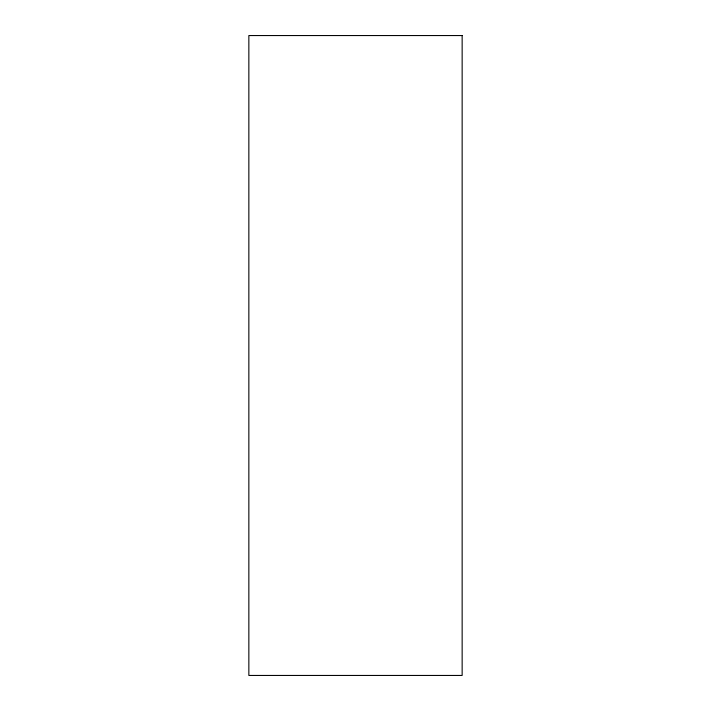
<?xml version="1.0" encoding="UTF-8"?>
<svg xmlns="http://www.w3.org/2000/svg" width="711" height="711" viewBox="0 0 711 711"><rect width="100%" height="100%" fill="white"/><g stroke="black" fill="none" stroke-linecap="round" stroke-linejoin="round"><path stroke-width="1.07" d="M462.15 35.55L248.85 35.55L248.85 675.45L462.15 675.45L462.15 35.55"/></g></svg>
